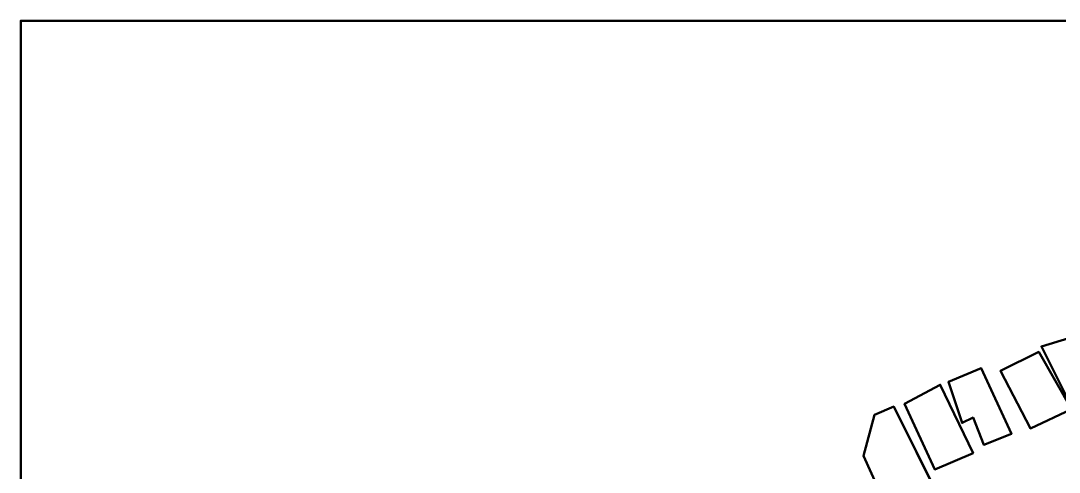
# Model space of a CAD drawing. Header units: metres. Extents: x -246 to 254, y -250 to 250.
# Drawn here: x -246 to -56.2, y 167.5 to 250 of the extents above; entities that cross this region are included whole.
import ezdxf

# ---------------------------------------------------------------- set-up
doc = ezdxf.new("R2010")
doc.units = ezdxf.units.M
doc.header["$LTSCALE"] = 5.08
doc.layers.add('一般', color=7, linetype='Continuous', lineweight=5)

# ---------------------------------------------------------------- blocks, each defined once
blk = doc.blocks.new('市街地地図 (3D)')
at = {"layer": '一般', "color": 31, "linetype": 'Continuous', "lineweight": 50}
for points in [[(-81, 227.5), (-81, 227.5, 5.1), (-86, 226, 5.1), (-86, 226)], [(-86, 226), (-86, 226, 5.1), (-80.5, 215, 5.1), (-80.5, 215)], [(-86.5, 225), (-86.5, 225, 6), (-93.5, 221.5, 6), (-93.5, 221.5)], [(-80.5, 214.5), (-80.5, 214.5, 6), (-86.5, 225, 6), (-86.5, 225)], [(-97, 222), (-97, 222, 6), (-103, 219.5, 6), (-103, 219.5)], [(-91.5, 210), (-91.5, 210, 6), (-97, 222, 6), (-97, 222)], [(-93.5, 221.5), (-93.5, 221.5, 6), (-88, 211, 6), (-88, 211)], [(-104.5, 219), (-104.5, 219, 6), (-111, 215.5, 6), (-111, 215.5)], [(-98.5, 206.5), (-98.5, 206.5, 6), (-104.5, 219, 6), (-104.5, 219)], [(-103, 219.5), (-103, 219.5, 6), (-100.5, 212, 6), (-100.5, 212)], [(-113, 215), (-113, 215, 12), (-116.5, 213.5, 12), (-116.5, 213.5)], [(-103, 195), (-103, 195, 12), (-113, 215, 12), (-113, 215)], [(-111, 215.5), (-111, 215.5, 6), (-105.5, 203.5, 6), (-105.5, 203.5)], [(-88, 211), (-88, 211, 6), (-80.5, 214.5, 6), (-80.5, 214.5)], [(-116.5, 213.5), (-116.5, 213.5, 12), (-118.5, 206, 12), (-118.5, 206)], [(-100.5, 212), (-100.5, 212, 6), (-98.5, 213, 6), (-98.5, 213)], [(-98.5, 213), (-98.5, 213, 6), (-96.5, 208, 6), (-96.5, 208)], [(-96.5, 208), (-96.5, 208, 6), (-91.5, 210, 6), (-91.5, 210)], [(-118.5, 206), (-118.5, 206, 12), (-113.5, 195, 12), (-113.5, 195)], [(-105.5, 203.5), (-105.5, 203.5, 6), (-98.5, 206.5, 6), (-98.5, 206.5)]]:
    blk.add_3dface(points, dxfattribs=at)
for points, invisible_edges in [([(-86, 226, 5.1), (-80.5, 215, 5.1), (-76, 217, 5.1), (-81, 227.5, 5.1)], 8), ([(-86, 226), (-80.5, 215), (-76, 217), (-81, 227.5)], 8), ([(-93.5, 221.5, 6), (-88, 211, 6), (-80.5, 214.5, 6), (-86.5, 225, 6)], 8), ([(-93.5, 221.5), (-88, 211), (-80.5, 214.5), (-86.5, 225)], 8), ([(-97, 222, 6), (-98.5, 213, 6), (-103, 219.5, 6), (-97, 222, 6)], 11), ([(-97, 222), (-98.5, 213), (-103, 219.5), (-97, 222)], 11), ([(-97, 222, 6), (-91.5, 210, 6), (-98.5, 213, 6), (-97, 222, 6)], 14), ([(-97, 222), (-91.5, 210), (-98.5, 213), (-97, 222)], 14), ([(-111, 215.5, 6), (-105.5, 203.5, 6), (-98.5, 206.5, 6), (-104.5, 219, 6)], 8), ([(-111, 215.5), (-105.5, 203.5), (-98.5, 206.5), (-104.5, 219)], 8), ([(-98.5, 213, 6), (-100.5, 212, 6), (-103, 219.5, 6), (-98.5, 213, 6)], 12), ([(-98.5, 213), (-100.5, 212), (-103, 219.5), (-98.5, 213)], 12), ([(-113, 215, 12), (-116.5, 213.5, 12), (-118.5, 206, 12), (-113, 215, 12)], 12), ([(-103, 195, 12), (-113, 215, 12), (-118.5, 206, 12), (-103, 195, 12)], 14), ([(-113, 215), (-116.5, 213.5), (-118.5, 206), (-113, 215)], 12), ([(-103, 195), (-113, 215), (-118.5, 206), (-103, 195)], 14), ([(-91.5, 210, 6), (-96.5, 208, 6), (-98.5, 213, 6), (-91.5, 210, 6)], 12), ([(-91.5, 210), (-96.5, 208), (-98.5, 213), (-91.5, 210)], 12), ([(-118.5, 206, 12), (-113.5, 195, 12), (-103, 195, 12), (-118.5, 206, 12)], 14), ([(-118.5, 206), (-113.5, 195), (-103, 195), (-118.5, 206)], 14)]:
    blk.add_3dface(points, dxfattribs=dict(at, invisible_edges=invisible_edges))
blk = doc.blocks.new('アーケイド (3D)')
at = {"layer": '一般', "color": 1}
blk.add_blockref('市街地地図 (3D)', (0, 0), dxfattribs=at)
blk = doc.blocks.new('敷地 (3D)')
at = {"layer": '一般', "color": 19, "linetype": 'Continuous', "lineweight": 50}
for points in [[(-272.5, 285.5, 0.1), (227.5, 285.5, 0.1), (227.5, -214.5, 0.1), (-272.5, -214.5, 0.1)], [(-272.5, 285.5), (227.5, 285.5), (227.5, -214.5), (-272.5, -214.5)], [(-272.5, -214.5), (-272.5, -214.5, 0.1), (-272.5, 285.5, 0.1), (-272.5, 285.5)], [(-272.5, 285.5), (-272.5, 285.5, 0.1), (227.5, 285.5, 0.1), (227.5, 285.5)]]:
    blk.add_3dface(points, dxfattribs=at)
blk = doc.blocks.new('高層建築・集合住宅 (3D)')
at = {"layer": '一般', "color": 7}
for name, p in [('敷地 (3D)', (0, 0)), ('アーケイド (3D)', (0, 0, 2.4)), ('市街地地図 (3D)', (0, 0))]:
    blk.add_blockref(name, p, dxfattribs=at)
at = {"layer": '一般', "color": 1}
for name, p in [('アーケイド (3D)', (0, 0, 2.4)), ('市街地地図 (3D)', (0, 0)), ('アーケイド (3D)', (0, 0, 2.4)), ('市街地地図 (3D)', (0, 0))]:
    blk.add_blockref(name, p, dxfattribs=at)
at = {"layer": '一般', "color": 31}
for name, p in [('アーケイド (3D)', (0, 0, 2.4)), ('市街地地図 (3D)', (0, 0))]:
    blk.add_blockref(name, p, dxfattribs=at)

msp = doc.modelspace()

# ---------------------------------------------------------------- block references
at = {"layer": '一般', "color": 7}
for name, p in [('高層建築・集合住宅 (3D)', (26.5, -35.5)), ('アーケイド (3D)', (26.5, -35.5, 2.4)), ('市街地地図 (3D)', (26.5, -35.5))]:
    msp.add_blockref(name, p, dxfattribs=at)

doc.saveas('drawing.dxf')
